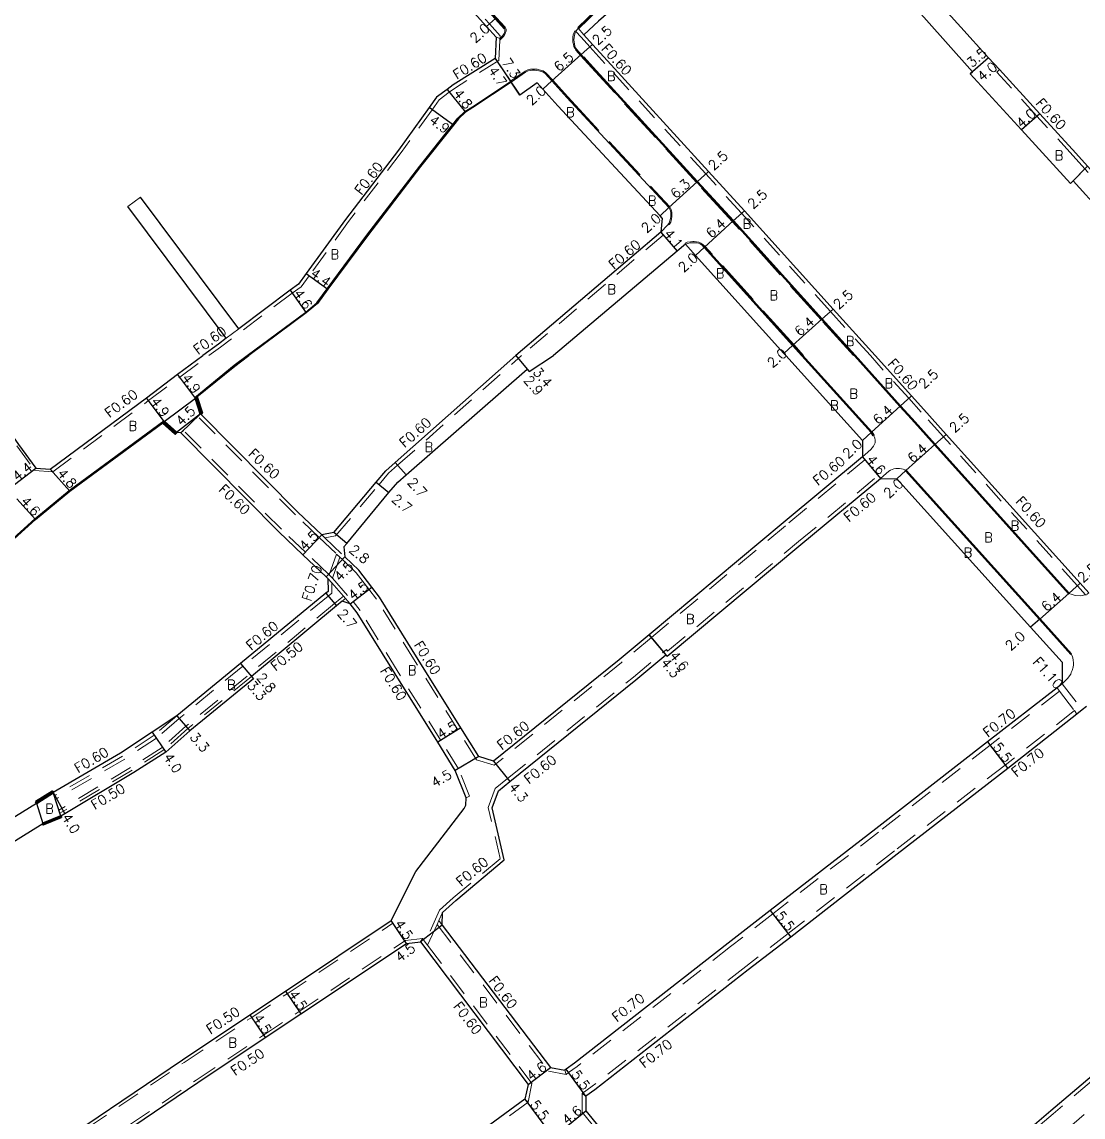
# Model space of a CAD drawing. Header units: metres. Extents: x -3200 to -2400, y -111000 to -110400.
# Drawn here: x -3010.1 to -2835.7, y -110771.5 to -110591.4 of the extents above; entities that cross this region are included whole.
import ezdxf

# ---------------------------------------------------------------- set-up
doc = ezdxf.new("R2010")
doc.units = ezdxf.units.M
doc.header["$LTSCALE"] = 2.5
doc.linetypes.add('2232000', pattern=[2.5, 1.5, -1])
doc.linetypes.add('2233000', pattern=[4, 3, -1])
for name, color, linetype, lineweight in [('2101000', 177, 'Continuous', 30), ('2102000', 191, 'Continuous', 30), ('2102001', 191, 'Continuous', 9), ('2203000', 5, 'Continuous', 50), ('2213000', 6, 'Continuous', 9), ('2227000', 3, 'Continuous', 50), ('2232000', 4, '2232000', 9), ('2233000', 62, '2233000', 9), ('6165200', 3, 'Continuous', 30), ('9201100', 215, 'Continuous', 30), ('9202200', 155, 'Continuous', 60), ('9203500', 155, 'Continuous', 30)]:
    doc.layers.add(name, color=color, linetype=linetype, lineweight=lineweight)
for name, color, linetype in [('9201500', 222, 'Continuous'), ('9202100', 82, 'Continuous'), ('9301100', 77, 'Continuous')]:
    doc.layers.add(name, color=color, linetype=linetype)
doc.styles.add('Dm_Anotation', font='txt.shx', dxfattribs={"bigfont": 'pscdm.shx'})

msp = doc.modelspace()

# ---------------------------------------------------------------- linework, layer by layer
at = {"layer": '2101000'}
for points in [[(-2932.13, -110593.92), (-2933.71, -110592.17), (-2951.17, -110572.77), (-2966.58, -110555.81)], [(-2886.56, -110562.06), (-2886.75, -110562.24), (-2890.32, -110565.68), (-2905.2, -110579.63), (-2909.23, -110583.26), (-2907.88, -110584.73), (-2915.31, -110591.28), (-2917.71, -110593.5)], [(-2830.16, -110620.36), (-2834.9, -110615.13), (-2836.84, -110613), (-2842.78, -110606.49), (-2849.41, -110599.24), (-2851.18, -110597.31), (-2855.77, -110592.28), (-2867.46, -110579.26), (-2882.62, -110562.44)], [(-2827.95, -110627.64), (-2832.64, -110622.69), (-2837.29, -110617.55), (-2837.71, -110617.98), (-2845.79, -110609.13), (-2854.21, -110599.91), (-2853.83, -110599.59), (-2858.27, -110594.59), (-2869.92, -110581.47), (-2884.57, -110564.31), (-2884.5, -110564.24)], [(-2932.13, -110593.92), (-2932.31, -110597.42), (-2939.19, -110601.74), (-2940.2, -110602.49), (-2941.94, -110603.79), (-2943.13, -110605.49), (-2948.21, -110612.51), (-2956.91, -110623.87), (-2963.38, -110632.79), (-2964.63, -110634.52), (-2966.02, -110635.52), (-2974.44, -110641.85)], [(-2869.81, -110646.28), (-2876.74, -110638.61), (-2891.34, -110622.45), (-2897.23, -110615.99), (-2913.83, -110597.81), (-2916.28, -110595.09), (-2917.71, -110593.5)], [(-2925.4, -110601.41), (-2928.22, -110603.46), (-2929.68, -110601.31), (-2935.96, -110605.48), (-2937.2, -110606.24), (-2938.32, -110607.31), (-2939.15, -110608.36), (-2944.59, -110615.19), (-2953.3, -110626.56), (-2959.81, -110635.37), (-2961.5, -110637.7), (-2963.35, -110639.26), (-2972.82, -110646.28)], [(-2904.85, -110623.65), (-2905.2, -110623.27), (-2922, -110605.18), (-2924.46, -110602.45), (-2925.4, -110601.41)], [(-2904.85, -110623.65), (-2905.06, -110625.98), (-2928.9, -110646.28)], [(-2901.02, -110627.93), (-2902.4, -110629.1), (-2922.69, -110646.28)], [(-2884.52, -110646.28), (-2884.84, -110645.9), (-2899.38, -110629.8), (-2901.02, -110627.93)], [(-2976.51, -110643.4), (-2977.81, -110644.38), (-2980.38, -110646.28)], [(-3020.88, -110646.28), (-3015.76, -110653.63), (-3014.2, -110655.84), (-3010.64, -110660.87), (-3007.83, -110664.77), (-3005.43, -110664.96)], [(-3005.43, -110664.96), (-2989.63, -110653.2), (-2984.51, -110649.34), (-2980.38, -110646.28)], [(-2981.59, -110653.27), (-2981.34, -110653.07), (-2975.12, -110647.99), (-2972.82, -110646.28)], [(-2958.85, -110675.37), (-2951.84, -110667.09), (-2950.25, -110665.21), (-2948.74, -110663.86), (-2928.9, -110646.28)], [(-2956.7, -110677.17), (-2949.77, -110668.81), (-2948.32, -110667.1), (-2946.94, -110665.88), (-2927.02, -110648.49), (-2926.7, -110648.87), (-2922.69, -110646.28)], [(-2884.52, -110646.28), (-2871.92, -110660.23)], [(-2834.7, -110685.29), (-2836.11, -110683.72), (-2858.15, -110659.24), (-2861.84, -110655.15), (-2863.86, -110652.89), (-2869.81, -110646.28)], [(-2980.76, -110655.84), (-2981.59, -110653.27)], [(-2960.81, -110675.76), (-2964.72, -110672.04), (-2980.76, -110655.84)], [(-3013.33, -110679.4), (-3013.6, -110679.1), (-3011.96, -110676.98), (-3007.88, -110673.25), (-3002.25, -110668.55), (-2986.94, -110657.31), (-2986.7, -110657.13)], [(-2983.98, -110658.99), (-2984.69, -110658.94), (-2986.7, -110657.13)], [(-2959.8, -110682.94), (-2960.11, -110682.65), (-2963.92, -110679.01), (-2967.87, -110675.24), (-2983.98, -110658.99)], [(-2871.92, -110660.23), (-2871.89, -110662.93)], [(-2871.89, -110662.93), (-2884.98, -110673.8), (-2907, -110692.18), (-2911.92, -110696.29), (-2932.59, -110712.96), (-2934.97, -110712.22)], [(-2932.82, -110720.65), (-2931.77, -110717.83), (-2929.89, -110716.31), (-2909.2, -110699.62), (-2904.24, -110695.48), (-2904.05, -110695.71), (-2882.04, -110677.33), (-2868.95, -110666.47), (-2866.25, -110666.53)], [(-2866.25, -110666.53), (-2844.28, -110690.94), (-2839.09, -110696.71)], [(-2958.85, -110675.37), (-2960.81, -110675.76)], [(-2956.7, -110677.17), (-2957.16, -110677.7)], [(-2957.16, -110677.7), (-2957, -110679.39)], [(-2934.97, -110712.22), (-2937.92, -110707.49), (-2944.94, -110696.24), (-2951.3, -110685.98), (-2952.57, -110684.33), (-2954.71, -110681.57), (-2957, -110679.39)], [(-2959.8, -110682.94), (-2959.74, -110685.04)], [(-2957.47, -110686.68), (-2958.39, -110687.43), (-2972.36, -110699.03), (-2972.04, -110699.42), (-2982.48, -110707.99), (-2986.46, -110711.51), (-2991.71, -110714.86), (-3003.06, -110721.61), (-3003.71, -110722.01)], [(-2959.74, -110685.04), (-2960.12, -110685.36), (-2974.16, -110696.89)], [(-2956.13, -110687.09), (-2957.47, -110686.68)], [(-2999.61, -110772.85), (-2983.72, -110762.11), (-2972.61, -110754.7), (-2966.76, -110750.8), (-2949.38, -110739.2), (-2945.35, -110731.1), (-2937.38, -110720.77), (-2937.13, -110720.21), (-2937.08, -110718.98), (-2938.86, -110714.48), (-2941.74, -110709.87), (-2948.76, -110698.62), (-2955, -110688.55), (-2956.13, -110687.09)], [(-2974.16, -110696.89), (-2984.64, -110705.49), (-2988.69, -110708.18), (-2993.9, -110711.65), (-3004.99, -110718.12)], [(-2839.09, -110696.71), (-2839.07, -110700.24), (-2839.94, -110700.91), (-2851.37, -110709.8), (-2869.73, -110724.07), (-2887.09, -110737.54), (-2894.01, -110742.91), (-2919.26, -110762.62), (-2920.64, -110763.63), (-2920.87, -110763.8)], [(-2835.07, -110703.96), (-2835.8, -110704.54), (-2836.66, -110705.22), (-2848.01, -110714.15), (-2866.2, -110728.29), (-2883.72, -110741.89), (-2890.69, -110747.3), (-2915.93, -110767), (-2917.39, -110768.07)], [(-3007.68, -110719.85), (-3004.99, -110718.12)], [(-3051.3, -110744.35), (-3048.28, -110744.6), (-3037.75, -110738.62), (-3026.73, -110732.36), (-3027.06, -110731.85), (-3007.68, -110719.85)], [(-2941.02, -110739.94), (-2940.98, -110737.84), (-2938.79, -110735.88), (-2930.81, -110729.21), (-2932.82, -110720.65)], [(-3006.68, -110723.21), (-3003.71, -110722.01)], [(-3046.34, -110750.09), (-3046.46, -110747.59), (-3036.07, -110741.57), (-3036.41, -110740.97), (-3025.23, -110734.72), (-3006.68, -110723.21)], [(-2803.85, -110735.92), (-2803.98, -110738.92), (-2815.78, -110749.12), (-2829.88, -110761.09), (-2840.97, -110770.5), (-2852.85, -110780.66), (-2864.53, -110790.64), (-2884.73, -110807.84), (-2886.92, -110807.59)], [(-2941.02, -110739.94), (-2923.23, -110763.35)], [(-2997.13, -110776.6), (-2981.2, -110765.84), (-2970.11, -110758.44), (-2964.26, -110754.54), (-2946.88, -110742.95), (-2944.6, -110742.66)], [(-2944.6, -110742.66), (-2926.89, -110766.13)], [(-2923.23, -110763.35), (-2920.87, -110763.8)], [(-2926.89, -110766.13), (-2927.41, -110768.58)], [(-2927.41, -110768.58), (-2938.11, -110776.41), (-2952.79, -110787.07), (-2968.01, -110798.13), (-2985.27, -110810.5), (-2987.75, -110812.28)], [(-2917.39, -110768.07), (-2917.41, -110770.46)], [(-2917.41, -110770.46), (-2901.54, -110789.87), (-2886.92, -110807.59)]]:
    msp.add_lwpolyline(points, dxfattribs=at)
at = {"layer": '2102000'}
for points in [[(-2976.51, -110643.4), (-2992.67, -110621.74)], [(-2974.44, -110641.85), (-2990.6, -110620.19)]]:
    msp.add_lwpolyline(points, dxfattribs=at)
at = {"layer": '2102001'}
msp.add_lwpolyline([(-2992.67, -110621.74), (-2990.6, -110620.19)], dxfattribs=at)
at = {"layer": '2203000'}
for points in [[(-2981.59, -110653.27), (-2980.76, -110655.84), (-2980.48, -110655.75), (-2981.34, -110653.07)], [(-2984.69, -110658.94), (-2986.7, -110657.13), (-2986.94, -110657.31), (-2984.89, -110659.16)], [(-3007.68, -110719.85), (-3004.99, -110718.12), (-3005.1, -110717.95), (-3007.79, -110719.68)], [(-3006.68, -110723.21), (-3006.61, -110723.39), (-3003.64, -110722.2), (-3003.71, -110722.01)]]:
    msp.add_lwpolyline(points, close=True, dxfattribs=at)
at = {"layer": '2213000'}
for points in [[(-2930.75, -110592.47), (-2930.7, -110592.64), (-2930.69, -110592.86), (-2930.71, -110592.97), (-2930.75, -110593.09), (-2930.82, -110593.31), (-2931.02, -110593.62), (-2931.49, -110594.13), (-2932.13, -110593.92)], [(-2917.76, -110597.18), (-2918.14, -110596.76), (-2918.88, -110595.95), (-2919.07, -110595.64), (-2919.18, -110595.36), (-2919.28, -110595.01), (-2919.33, -110594.69), (-2919.35, -110594.36), (-2919.34, -110593.93), (-2919.28, -110593.58), (-2919.14, -110593.21), (-2919.02, -110592.95), (-2918.95, -110592.8), (-2918.67, -110592.43), (-2917.71, -110593.5)], [(-2905.06, -110625.98), (-2903.97, -110624.83), (-2903.81, -110624.62), (-2903.77, -110624.56), (-2903.62, -110624.25), (-2903.48, -110623.73), (-2903.44, -110623.39), (-2903.42, -110623.13), (-2903.44, -110622.75), (-2903.55, -110622.31), (-2903.73, -110621.92), (-2920.51, -110603.85), (-2922.97, -110601.11), (-2924.07, -110599.89), (-2924.49, -110599.61), (-2925.11, -110599.43), (-2925.45, -110599.36), (-2925.85, -110599.32), (-2926.16, -110599.32), (-2926.47, -110599.36), (-2926.87, -110599.45), (-2927.3, -110599.64), (-2929.68, -110601.31)], [(-2898.12, -110628.26), (-2898.22, -110628.17), (-2898.56, -110627.94), (-2898.87, -110627.8), (-2899.22, -110627.74), (-2899.57, -110627.71), (-2899.82, -110627.71), (-2900.18, -110627.73), (-2900.71, -110627.81), (-2901.02, -110627.93)], [(-2870.08, -110659.41), (-2869.89, -110659.79), (-2869.83, -110660.26), (-2869.85, -110660.6), (-2869.93, -110660.85), (-2870.11, -110661.17), (-2870.56, -110661.69), (-2871.01, -110662.1), (-2871.54, -110662.61), (-2871.89, -110662.93)], [(-2868.95, -110666.47), (-2868.04, -110665.68), (-2867.57, -110665.29), (-2867.29, -110665.12), (-2867.03, -110664.99), (-2866.78, -110664.91), (-2866.45, -110664.86), (-2866.23, -110664.85), (-2865.85, -110664.84), (-2865.48, -110664.88), (-2865.25, -110664.95), (-2864.97, -110665.08), (-2864.85, -110665.14), (-2864.77, -110665.19)], [(-2837.98, -110685.38), (-2837.46, -110685.58), (-2836.95, -110685.71), (-2836.05, -110685.76), (-2835.3, -110685.62), (-2835.23, -110685.6), (-2834.98, -110685.48), (-2834.7, -110685.29)], [(-2837.6, -110695.37), (-2837.4, -110695.73), (-2837.28, -110696.28), (-2837.21, -110696.87), (-2837.24, -110697.14), (-2837.28, -110697.49), (-2837.44, -110698.05), (-2837.59, -110698.4), (-2837.69, -110698.65), (-2838.2, -110699.36), (-2839.07, -110700.24)]]:
    msp.add_lwpolyline(points, dxfattribs=at)
at = {"layer": '2227000'}
for points in [[(-2965.67, -110553.85), (-2965.51, -110554.01), (-2965.38, -110554.15), (-2965.1, -110554.46), (-2949.72, -110571.39), (-2932.23, -110590.83), (-2930.75, -110592.47)], [(-2873.18, -110646.28), (-2878.6, -110640.28), (-2893.18, -110624.13), (-2899.08, -110617.67), (-2915.68, -110599.5), (-2917.76, -110597.18)], [(-2881.86, -110646.28), (-2883.35, -110644.57), (-2897.91, -110628.45), (-2898.12, -110628.26)], [(-2881.86, -110646.28), (-2870.44, -110658.88), (-2870.08, -110659.41)], [(-2873.18, -110646.28), (-2865.71, -110654.57), (-2863.82, -110656.67), (-2860.01, -110660.91), (-2837.98, -110685.38)], [(-2864.77, -110665.19), (-2842.78, -110689.62), (-2837.6, -110695.37)]]:
    msp.add_lwpolyline(points, dxfattribs=at)
at = {"layer": '2232000'}
for points in [[(-2967.33, -110554.02), (-2950.69, -110572.34), (-2933.23, -110591.73), (-2931.47, -110593.69), (-2931.51, -110594.41), (-2931.68, -110597.73)], [(-2919.02, -110592.95), (-2919.18, -110592.87)], [(-2919.02, -110592.95), (-2918.95, -110592.8), (-2918.67, -110592.43), (-2917.71, -110593.5)], [(-2870.62, -110646.28), (-2877.19, -110639.01), (-2891.78, -110622.85), (-2897.67, -110616.39), (-2914.28, -110598.22), (-2916.73, -110595.49), (-2918.16, -110593.91), (-2919.02, -110592.95)], [(-2931.68, -110597.73), (-2938.85, -110602.23), (-2939.84, -110602.97), (-2941.5, -110604.22), (-2942.64, -110605.84), (-2947.73, -110612.87), (-2956.43, -110624.23), (-2962.89, -110633.14), (-2964.2, -110634.95), (-2965.67, -110636), (-2977.45, -110644.86), (-2979.37, -110646.28)], [(-2830.6, -110620.77), (-2835.35, -110615.53), (-2837.28, -110613.4), (-2843.23, -110606.89), (-2849.85, -110599.64), (-2849.41, -110599.24)], [(-2904.67, -110626.44), (-2927.98, -110646.28)], [(-2905.06, -110625.98), (-2904.67, -110626.44)], [(-2901.02, -110627.93), (-2901.09, -110627.77)], [(-2974.44, -110641.85), (-2976.51, -110643.4)], [(-3021.37, -110646.28), (-3016.09, -110653.86), (-3014.52, -110656.07), (-3010.96, -110661.1), (-3008.04, -110665.15), (-3005.01, -110665.39)], [(-3005.01, -110665.39), (-2989.27, -110653.68), (-2984.15, -110649.82), (-2979.37, -110646.28)], [(-2958.53, -110675.92), (-2951.38, -110667.47), (-2949.82, -110665.63), (-2948.34, -110664.31), (-2927.98, -110646.28)], [(-2835.14, -110685.69), (-2835.23, -110685.6), (-2836.56, -110684.13), (-2858.6, -110659.64), (-2862.29, -110655.55), (-2864.31, -110653.29), (-2870.62, -110646.28)], [(-2981.19, -110656.27), (-2980.76, -110655.84)], [(-2961.23, -110676.19), (-2965.14, -110672.47), (-2981.19, -110656.27)], [(-2983.98, -110658.99), (-2983.55, -110658.57)], [(-2959.36, -110682.53), (-2959.58, -110682.32), (-2959.69, -110682.21), (-2963.5, -110678.58), (-2967.45, -110674.82), (-2983.55, -110658.57)], [(-2871.89, -110662.93), (-2871.51, -110663.39)], [(-3005.43, -110664.96), (-3005.01, -110665.39)], [(-2871.51, -110663.39), (-2884.6, -110674.26), (-2906.61, -110692.64), (-2911.54, -110696.75), (-2932.46, -110713.63), (-2935.36, -110712.73)], [(-2933.44, -110720.61), (-2932.28, -110717.47), (-2930.26, -110715.84), (-2909.58, -110699.15), (-2904.16, -110694.63), (-2903.97, -110694.86), (-2882.42, -110676.87), (-2869.34, -110666.01)], [(-2869.34, -110666.01), (-2868.95, -110666.47)], [(-2960.81, -110675.76), (-2960.28, -110676.26), (-2957, -110679.39)], [(-2958.53, -110675.92), (-2960.28, -110676.26)], [(-2961.23, -110676.19), (-2958.38, -110678.91), (-2957.82, -110679.44), (-2957.42, -110679.83)], [(-2959.58, -110682.32), (-2958.38, -110678.91)], [(-2959.04, -110682.9), (-2957.82, -110679.44)], [(-2935.36, -110712.73), (-2938.43, -110707.81), (-2945.45, -110696.56), (-2951.79, -110686.32), (-2953.05, -110684.7), (-2955.16, -110681.97), (-2957.42, -110679.83)], [(-2959.8, -110682.94), (-2959.18, -110683.65), (-2957.24, -110685.84), (-2956.91, -110686.21), (-2956.13, -110687.09)], [(-2959.36, -110682.53), (-2959.04, -110682.9), (-2955.67, -110686.7)], [(-2959.18, -110683.65), (-2959.13, -110685.32)], [(-2959.13, -110685.32), (-2959.74, -110685.82), (-2973.77, -110697.35)], [(-2957.79, -110686.29), (-2958.71, -110687.04), (-2973.07, -110698.97)], [(-2957.24, -110685.84), (-2957.79, -110686.29)], [(-2956.91, -110686.21), (-2957.47, -110686.68)], [(-2936.52, -110718.75), (-2938.33, -110714.21), (-2941.23, -110709.56), (-2948.25, -110698.31), (-2954.5, -110688.21), (-2955.67, -110686.7)], [(-2973.77, -110697.35), (-2984.26, -110705.95)], [(-2973.07, -110698.97), (-2983.13, -110707.23), (-2987.07, -110710.71), (-2992.23, -110714.01), (-3004.03, -110721.04)], [(-2972.36, -110699.03), (-2982.81, -110707.61), (-2986.77, -110711.11), (-2991.97, -110714.44), (-3003.87, -110721.53)], [(-2839.94, -110700.91), (-2839.51, -110701.47), (-2837.09, -110704.66), (-2836.66, -110705.22)], [(-2839.07, -110700.24), (-2835.8, -110704.54)], [(-2839.07, -110700.24), (-2835.8, -110704.54)], [(-2839.51, -110701.47), (-2850.94, -110710.35), (-2869.3, -110724.63), (-2886.66, -110738.09), (-2893.59, -110743.47), (-2918.83, -110763.17), (-2920.22, -110764.19), (-2920.65, -110764.5)], [(-2837.09, -110704.66), (-2848.44, -110713.6), (-2866.63, -110727.74), (-2884.15, -110741.33), (-2891.12, -110746.74), (-2916.35, -110766.44), (-2917.99, -110767.63)], [(-2984.64, -110705.49), (-2988.35, -110708.68), (-2993.59, -110712.16), (-3004.69, -110718.63)], [(-2984.26, -110705.95), (-2987.99, -110709.16), (-2993.27, -110712.67), (-3004.39, -110719.15)], [(-3004.39, -110719.15), (-3004.69, -110718.63)], [(-2937.08, -110718.98), (-2936.52, -110718.75)], [(-2941.47, -110737.48), (-2939.19, -110735.42), (-2931.47, -110728.99), (-2933.44, -110720.61)], [(-3004.03, -110721.04), (-3003.87, -110721.53)], [(-2803.25, -110735.94), (-2803.39, -110739.2), (-2815.39, -110749.58), (-2829.49, -110761.55), (-2840.58, -110770.96), (-2852.46, -110781.11), (-2864.14, -110791.09), (-2884.54, -110808.46), (-2887.23, -110808.16)], [(-2941.47, -110737.48), (-2943.82, -110742.71)], [(-2940.98, -110737.84), (-2941.58, -110739.2), (-2941.86, -110739.82), (-2943.41, -110743.25)], [(-2999.33, -110773.26), (-2983.44, -110762.53), (-2972.33, -110755.11), (-2966.48, -110751.21), (-2949.1, -110739.62)], [(-2949.38, -110739.2), (-2949.1, -110739.62)], [(-2941.86, -110739.82), (-2923.52, -110763.95)], [(-2941.58, -110739.2), (-2941.02, -110739.94)], [(-2997.41, -110776.19), (-2981.47, -110765.42), (-2970.39, -110758.03), (-2964.54, -110754.13), (-2947.06, -110742.46), (-2944.26, -110742.12)], [(-2944.26, -110742.12), (-2944.6, -110742.66)], [(-2944.26, -110742.12), (-2943.82, -110742.71), (-2943.41, -110743.25), (-2926.25, -110765.99)], [(-2882.19, -110814.26), (-2882.36, -110811.07), (-2862.01, -110793.74), (-2850.26, -110783.7), (-2838.34, -110773.52), (-2827.29, -110764.14), (-2813.17, -110752.15), (-2801.45, -110742.02), (-2800.32, -110741.04), (-2799.93, -110741.49)], [(-2923.52, -110763.95), (-2920.65, -110764.5)], [(-2920.87, -110763.8), (-2920.65, -110764.5)], [(-2926.25, -110765.99), (-2926.9, -110769.07)], [(-2917.99, -110767.63), (-2918.01, -110770.68), (-2902, -110790.25), (-2887.23, -110808.16)], [(-2917.99, -110767.63), (-2917.39, -110768.07)], [(-2926.9, -110769.07), (-2937.7, -110776.97), (-2952.38, -110787.64), (-2967.6, -110798.7), (-2984.86, -110811.07), (-2987.34, -110812.85)], [(-2927.41, -110768.58), (-2926.9, -110769.07)]]:
    msp.add_lwpolyline(points, dxfattribs=at)
at = {"layer": '2233000'}
for points in [[(-2931.51, -110594.41), (-2930.87, -110593.73), (-2930.66, -110593.38), (-2930.58, -110593.15), (-2930.53, -110593.01), (-2930.51, -110592.87), (-2930.52, -110592.62), (-2930.59, -110592.38), (-2930.68, -110592.28), (-2932.09, -110590.71), (-2949.59, -110571.27), (-2964.96, -110554.34), (-2965.25, -110554.03), (-2965.38, -110553.88), (-2965.55, -110553.71), (-2965.77, -110553.57), (-2966.02, -110553.49), (-2966.26, -110553.46), (-2966.5, -110553.46), (-2966.82, -110553.54), (-2967.08, -110553.66), (-2967.44, -110553.87), (-2967.92, -110554.35), (-2969.29, -110555.72)], [(-2873.29, -110646.16), (-2873.42, -110646.28), (-2878.73, -110640.4), (-2893.31, -110624.25), (-2899.21, -110617.79), (-2915.81, -110599.62), (-2918.27, -110596.89), (-2919.02, -110596.05), (-2919.23, -110595.72), (-2919.35, -110595.41), (-2919.45, -110595.05), (-2919.51, -110594.71), (-2919.53, -110594.37), (-2919.52, -110593.91), (-2919.46, -110593.53), (-2919.31, -110593.14), (-2919.18, -110592.87)], [(-2929.68, -110601.31), (-2929.76, -110601.18), (-2929.78, -110601.16), (-2927.39, -110599.48), (-2926.93, -110599.28), (-2926.5, -110599.18), (-2926.17, -110599.14), (-2925.84, -110599.14), (-2925.42, -110599.19), (-2925.07, -110599.25), (-2924.42, -110599.45), (-2923.95, -110599.75), (-2922.84, -110600.99), (-2920.38, -110603.73), (-2903.58, -110621.82), (-2903.38, -110622.25), (-2903.26, -110622.72), (-2903.24, -110623.14), (-2903.26, -110623.4), (-2903.3, -110623.76), (-2903.45, -110624.31), (-2903.62, -110624.66), (-2903.68, -110624.74), (-2903.81, -110624.62)], [(-2881.76, -110646.4), (-2881.62, -110646.28), (-2883.21, -110644.45), (-2897.78, -110628.32), (-2898.11, -110628.03), (-2898.48, -110627.78), (-2898.81, -110627.63), (-2899.2, -110627.56), (-2899.57, -110627.53), (-2899.83, -110627.53), (-2900.2, -110627.55), (-2900.76, -110627.64), (-2901.09, -110627.77)], [(-2870.08, -110659.41), (-2869.93, -110659.31)]]:
    msp.add_lwpolyline(points, dxfattribs=at)
at = {"layer": '6165200'}
for points in [[(-2973.07, -110646.28), (-2963.45, -110639.14), (-2961.61, -110637.6), (-2959.93, -110635.29), (-2953.42, -110626.47), (-2944.71, -110615.1), (-2939.27, -110608.26), (-2938.43, -110607.21), (-2937.3, -110606.12), (-2936.04, -110605.36), (-2929.76, -110601.18)], [(-2981.68, -110653.16), (-2975.22, -110647.87), (-2973.07, -110646.28)], [(-3013.7, -110678.98), (-3012.07, -110676.87), (-3007.98, -110673.14), (-3002.34, -110668.43), (-2986.78, -110657.01)]]:
    msp.add_lwpolyline(points, dxfattribs=at)
at = {"layer": '9201100'}
for points in [[(-2933.71, -110592.17), (-2932.23, -110590.83)], [(-2918.14, -110596.76), (-2916.28, -110595.09)], [(-2932.31, -110597.42), (-2929.68, -110601.31)], [(-2932.31, -110597.42), (-2928.22, -110603.46)], [(-2922.97, -110601.11), (-2918.14, -110596.76)], [(-2851.18, -110597.31), (-2854.21, -110599.91)], [(-2851.18, -110597.31), (-2853.83, -110599.59)], [(-2924.46, -110602.45), (-2922.97, -110601.11)], [(-2940.2, -110602.49), (-2937.2, -110606.24)], [(-2939.15, -110608.36), (-2943.13, -110605.49)], [(-2842.78, -110606.49), (-2845.79, -110609.13)], [(-2899.08, -110617.67), (-2897.23, -110615.99)], [(-2834.9, -110615.13), (-2837.71, -110617.98)], [(-2834.9, -110615.13), (-2837.29, -110617.55)], [(-2903.73, -110621.92), (-2899.08, -110617.67)], [(-2905.2, -110623.27), (-2903.73, -110621.92)], [(-2891.34, -110622.45), (-2893.18, -110624.13)], [(-2893.18, -110624.13), (-2897.91, -110628.45)], [(-2905.06, -110625.98), (-2902.4, -110629.1)], [(-2897.91, -110628.45), (-2899.38, -110629.8)], [(-2963.38, -110632.79), (-2959.81, -110635.37)], [(-2966.02, -110635.52), (-2963.35, -110639.26)], [(-2878.6, -110640.28), (-2876.74, -110638.61)], [(-2883.35, -110644.57), (-2878.6, -110640.28)], [(-2884.84, -110645.9), (-2883.35, -110644.57)], [(-2928.9, -110646.28), (-2927.02, -110648.49)], [(-2928.9, -110646.28), (-2926.7, -110648.87)], [(-2981.59, -110653.27), (-2984.51, -110649.34)], [(-2986.7, -110657.13), (-2989.63, -110653.2)], [(-2865.71, -110654.57), (-2863.86, -110652.89)], [(-2980.76, -110655.84), (-2983.98, -110658.99)], [(-2870.44, -110658.88), (-2865.71, -110654.57)], [(-2871.92, -110660.23), (-2870.44, -110658.88)], [(-2860.01, -110660.91), (-2858.15, -110659.24)], [(-2864.77, -110665.19), (-2860.01, -110660.91)], [(-2871.89, -110662.93), (-2868.95, -110666.47)], [(-3011.31, -110667.46), (-3007.83, -110664.77)], [(-3005.43, -110664.96), (-3002.25, -110668.55)], [(-2948.74, -110663.86), (-2946.94, -110665.88)], [(-2866.25, -110666.53), (-2864.77, -110665.19)], [(-2951.84, -110667.09), (-2949.77, -110668.81)], [(-3010.96, -110669.83), (-3007.88, -110673.25)], [(-2960.81, -110675.76), (-2963.92, -110679.01)], [(-2956.7, -110677.17), (-2958.85, -110675.37)], [(-2957, -110679.39), (-2960.11, -110682.65)], [(-2956.13, -110687.09), (-2952.57, -110684.33)], [(-2837.98, -110685.38), (-2836.11, -110683.72)], [(-2960.12, -110685.36), (-2958.39, -110687.43)], [(-2837.98, -110685.38), (-2842.78, -110689.62)], [(-2842.78, -110689.62), (-2844.28, -110690.94)], [(-2907, -110692.18), (-2904.24, -110695.48)], [(-2904.05, -110695.71), (-2907, -110692.18)], [(-2974.16, -110696.89), (-2972.36, -110699.03)], [(-2974.16, -110696.89), (-2972.04, -110699.42)], [(-2984.64, -110705.49), (-2982.48, -110707.99)], [(-2988.69, -110708.18), (-2986.46, -110711.51)], [(-2937.92, -110707.49), (-2941.74, -110709.87)], [(-2851.37, -110709.8), (-2848.01, -110714.15)], [(-2934.97, -110712.22), (-2938.86, -110714.48)], [(-2932.59, -110712.96), (-2929.89, -110716.31)], [(-3004.99, -110718.1), (-3003.06, -110721.61)], [(-2887.09, -110737.54), (-2883.72, -110741.89)], [(-2946.88, -110742.95), (-2949.38, -110739.2)], [(-2941.02, -110739.94), (-2944.6, -110742.66)], [(-2966.76, -110750.8), (-2964.26, -110754.54)], [(-2972.61, -110754.7), (-2970.11, -110758.44)], [(-2926.89, -110766.13), (-2923.23, -110763.35)], [(-2917.39, -110768.07), (-2920.64, -110763.63)], [(-2927.41, -110768.58), (-2924.16, -110773.02)], [(-2920.97, -110773.38), (-2917.41, -110770.46)]]:
    msp.add_lwpolyline(points, dxfattribs=at)
at = {"layer": '9202200'}
msp.add_lwpolyline([(-2909.23, -110583.26), (-2918.67, -110592.43)], dxfattribs=at)
at = {"layer": '9301100'}
for points in [[(-2986.7, -110657.13), (-2981.59, -110653.27), (-2980.76, -110655.84), (-2984.69, -110658.94)], [(-3007.68, -110719.85), (-3006.68, -110723.21), (-3003.71, -110722.01), (-3004.99, -110718.12)]]:
    msp.add_lwpolyline(points, close=True, dxfattribs=at)

# ---------------------------------------------------------------- texts
at = {"layer": '9201500', "style": 'Dm_Anotation'}
for s, rotation, p in [('2.0', 41.989, (-2935.57, -110594.97)), ('2.5', 41.9896, (-2915.46, -110595.32)), ('6.5', 41.9893, (-2921.77, -110599.69)), ('3.5', 40.6393, (-2853.91, -110598.99)), ('7.3', 304.1268, (-2931.29, -110598.05)), ('4.0', 40.6393, (-2852.19, -110601.27)), ('4.7', 304.1268, (-2933.52, -110599.38)), ('2.0', 41.989, (-2926.32, -110605.21)), ('4.8', 308.5324, (-2939.27, -110603.2)), ('4.9', 324.2824, (-2943.3, -110607.88)), ('4.0', 41.3154, (-2845.8, -110608.96)), ('2.5', 42.4124, (-2896.4, -110615.92)), ('6.3', 42.4127, (-2902.61, -110620.56)), ('2.5', 42.4128, (-2889.95, -110622.26)), ('2.0', 42.4115, (-2907.39, -110626.22)), ('6.4', 42.4116, (-2896.77, -110627.07)), ('4.1', 310.429, (-2904.69, -110626.26)), ('2.0', 42.5645, (-2901.31, -110632.69)), ('4.4', 324.067, (-2962.83, -110633.06)), ('4.6', 305.5016, (-2965.54, -110636.03)), ('2.5', 42.085, (-2875.83, -110638.78)), ('6.4', 42.086, (-2882.2, -110643.2)), ('2.0', 41.645, (-2886.73, -110648.39)), ('3.4', 310.4017, (-2926.21, -110649.04)), ('2.5', 42.3128, (-2861.84, -110651.84)), ('4.9', 306.5709, (-2983.92, -110649.96)), ('2.9', 310.4017, (-2927.7, -110650.4)), ('4.9', 306.7725, (-2989.04, -110653.82)), ('4.5', 44.3409, (-2983.87, -110657.96)), ('6.4', 42.3128, (-2869.33, -110657.73)), ('2.5', 41.9897, (-2856.76, -110659.06)), ('2.0', 42.3128, (-2874.33, -110663.32)), ('6.4', 41.9897, (-2863.64, -110664.05)), ('4.6', 309.7021, (-2871.37, -110663.4)), ('4.4', 37.6634, (-3010.9, -110667.01)), ('4.8', 311.6148, (-3004.41, -110665.71)), ('2.7', 311.6168, (-2946.84, -110667.19)), ('2.0', 41.9897, (-2867.6, -110669.83)), ('4.6', 311.9604, (-3010.41, -110670.29)), ('2.7', 320.2177, (-2949.47, -110670.1)), ('4.5', 46.3751, (-2963.54, -110678.48)), ('2.8', 320.0836, (-2956.45, -110678.43)), ('4.5', 46.373, (-2957.8, -110683.54)), ('2.5', 41.4413, (-2835.7, -110683.71)), ('4.5', 37.7696, (-2955.68, -110686.61)), ('6.4', 41.4413, (-2841.65, -110688.48)), ('2.7', 309.9503, (-2958.33, -110688.75)), ('2.0', 41.4413, (-2847.58, -110694.91)), ('4.6', 309.858, (-2903.75, -110695.66)), ('4.3', 309.858, (-2905.18, -110696.82)), ('2.8', 309.9442, (-2971.64, -110699.27)), ('3.3', 309.9442, (-2973.19, -110700.57)), ('4.5', 31.9667, (-2941.24, -110709.44)), ('3.3', 310.8019, (-2982.6, -110709.08)), ('5.5', 307.614, (-2850.58, -110710.65)), ('4.0', 303.7245, (-2986.91, -110712.28)), ('4.5', 30.1527, (-2942.22, -110717.36)), ('4.3', 308.8953, (-2930.16, -110717.24)), ('4.0', 302.437, (-3003.63, -110722.2)), ('5.5', 307.8068, (-2886.31, -110738.39)), ('4.5', 303.712, (-2948.94, -110739.69)), ('4.5', 37.2336, (-2947.96, -110746.12)), ('4.5', 303.7119, (-2966.32, -110751.28)), ('4.5', 303.7137, (-2972.16, -110755.18)), ('4.6', 37.2575, (-2926.39, -110765.63)), ('5.5', 306.175, (-2919.88, -110764.49)), ('5.5', 306.2038, (-2926.65, -110769.45)), ('4.6', 39.2768, (-2920.49, -110772.86))]:
    msp.add_text(s, height=1.6, rotation=rotation, dxfattribs=at).set_placement(p)
at = {"layer": '9202100', "style": 'Dm_Anotation'}
for p in [(-2913.94, -110601.1), (-2920.66, -110607.05), (-2840.33, -110614.14), (-2907.22, -110621.59), (-2891.62, -110625.39), (-2959.38, -110630.42), (-2896.05, -110633.54), (-2913.87, -110636.18), (-2887.21, -110637.15), (-2874.68, -110644.69), (-2868.32, -110651.62), (-2874.09, -110653.34), (-2877.26, -110655.26), (-2992.6, -110658.63), (-2943.93, -110662.11), (-2847.58, -110675.04), (-2851.94, -110676.97), (-2855.3, -110679.46), (-2900.95, -110690.38), (-2946.68, -110698.82), (-2976.39, -110701.21), (-3006.3, -110721.58), (-2879.04, -110734.84), (-2934.96, -110753.44), (-2976.18, -110760.06)]:
    msp.add_text('B', height=1.6, dxfattribs=at).set_placement(p)
at = {"layer": '9203500', "style": 'Dm_Anotation'}
for s, rotation, p in [('F0.60', 32.1429, (-2938.59, -110600.92)), ('F0.60', 312.4125, (-2914.95, -110595.9)), ('F0.60', 312.4311, (-2843.54, -110604.85)), ('F0.60', 52.5383, (-2954.29, -110619.99)), ('F0.60', 40.4103, (-2912.8, -110632.17)), ('F0.60', 36.427, (-2981.15, -110646.17)), ('F0.60', 311.9624, (-2867.86, -110647.68)), ('F0.60', 36.6463, (-2995.71, -110656.57)), ('F0.60', 41.5464, (-2947.17, -110661.5)), ('F0.60', 316.3752, (-2973.02, -110662.58)), ('F0.60', 39.6991, (-2879.24, -110667.74)), ('F0.60', 316.3752, (-2977.9, -110668.43)), ('F0.60', 39.6991, (-2874.16, -110673.71)), ('F0.60', 311.9895, (-2846.85, -110670.31)), ('F0.70', 71.7773, (-2962.6, -110686.79)), ('F0.60', 39.3903, (-2972.43, -110694.84)), ('F0.50', 39.3903, (-2968.38, -110698.23)), ('F0.60', 301.9835, (-2945.73, -110693.84)), ('F0.60', 301.9835, (-2951.29, -110698.1)), ('F1.10', 311.5875, (-2844.04, -110696.74)), ('F0.70', 38.2294, (-2851.3, -110709.14)), ('F0.60', 38.8984, (-2931.2, -110711.23)), ('F0.60', 30.2635, (-3000.88, -110714.98)), ('F0.70', 38.2294, (-2846.62, -110715.64)), ('F0.60', 38.8975, (-2926.74, -110716.81)), ('F0.50', 30.7813, (-2998.13, -110721.01)), ('F0.60', 39.8381, (-2937.88, -110733.67)), ('F0.60', 307.2362, (-2933.47, -110749.08)), ('F0.70', 37.9742, (-2912.3, -110755.95)), ('F0.60', 307.2362, (-2939.27, -110753.31)), ('F0.50', 34.0363, (-2979.09, -110757.94)), ('F0.50', 34.0318, (-2975.07, -110764.78)), ('F0.70', 37.9742, (-2907.78, -110763.53))]:
    msp.add_text(s, height=1.6, rotation=rotation, dxfattribs=at).set_placement(p)

doc.saveas('drawing.dxf')
